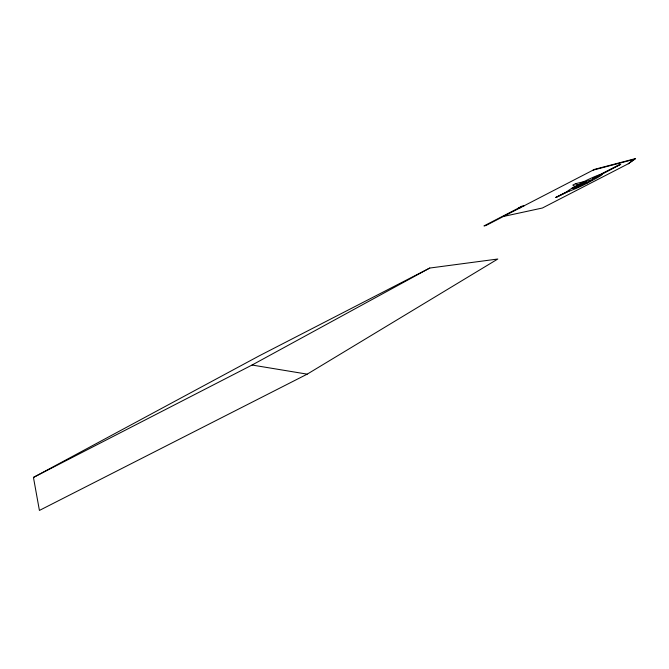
<?xml version="1.0" encoding="UTF-8"?>
<svg xmlns="http://www.w3.org/2000/svg" width="669" height="669" viewBox="0 0 669 669"><rect width="100%" height="100%" fill="white"/><g stroke="black" fill="none" stroke-linecap="round" stroke-linejoin="round"><path stroke-width="1" d="M503.506 216.438L542.4 208.009L628.258 163.771L635.55 158.57L594.574 169.349L485.895 225.528L483.971 225.921L522.129 206.194L524.22 205.718M635.55 158.57L628.258 163.771M307.213 374.147L497.795 259.02L429.741 268.052L259.112 355.908L33.45 477.423L39.412 510.43L307.213 374.147L252.054 365.031L33.45 477.423M575.106 186.425C554.358 198.317 583 185.664 586.111 183.649L594.875 179.049A14.927 1.204 -25.5 0 0 601.372 175.219L601.724 174.944A15.989 1.296 -25.5 0 0 601.774 174.241M583.87 181.65L575.482 183.716L572.798 185.104L575.139 186.45A12 0.97 -25.5 0 1 577.916 185.012L583.87 181.65A15.019 1.213 -25.5 0 1 589.514 178.924L593.052 177.344A16.29 1.321 -25.5 0 1 600.152 174.601L620.748 164.323L593.98 178.314A10.763 0.87 -25.5 0 0 592.701 178.631L600.168 174.601M571.493 188.474L585.066 181.834L592.717 179.359L586.111 183.649M581.328 185.38L586.128 182.662A7.2 0.585 -25.5 0 0 581.754 183.958L574.019 188.248L576.711 187.454M576.21 186.609L573.408 188.541L577.941 186.935M252.054 365.031L429.741 268.052M522.129 206.194L518.249 208.226L520.348 207.75M592.701 178.631L619.427 164.666M569.035 191.15L555.889 197.43L567.688 191.342M555.889 197.43L567.956 191.367M580.282 185.882L581.043 185.581M580.633 185.714L584.171 183.983A7.259 0.594 -25.5 0 0 586.479 182.587L586.822 182.286A7.936 0.644 -25.5 0 0 581.879 183.841L581.202 184.142A7.2 0.585 -25.5 0 0 576.176 186.684M580.282 185.94L579.153 186.467M579.588 186.208L578.075 186.944M578.911 186.509L577.723 187.103M577.623 187.077L576.695 187.529M593.102 170.127L634.137 159.347M575.482 183.716L577.916 185.012M585.852 182.394A7.125 0.577 -25.5 0 1 584.221 182.946"/></g></svg>
